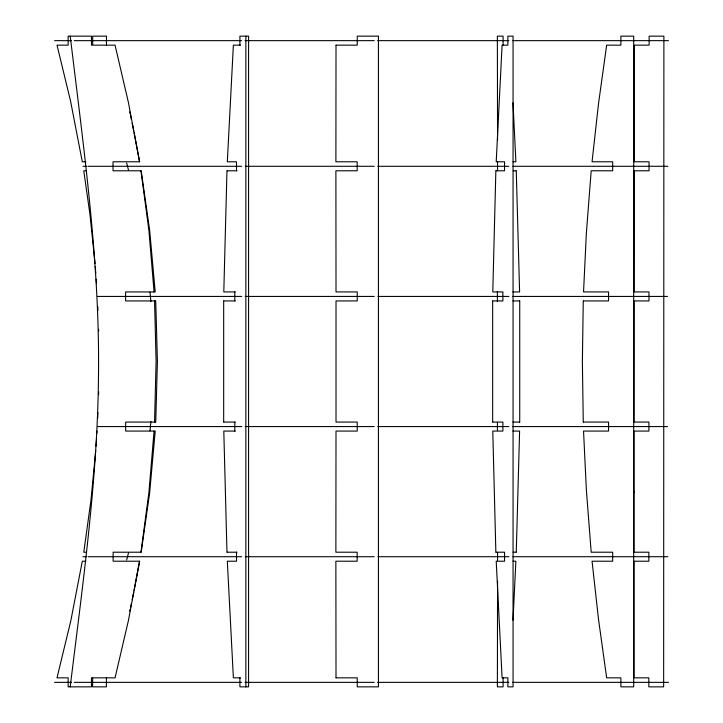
<?xml version="1.0" encoding="UTF-8"?>
<svg xmlns="http://www.w3.org/2000/svg" width="723" height="723" viewBox="0 0 723 723"><rect width="100%" height="100%" fill="white"/><g stroke="black" fill="none" stroke-linecap="round" stroke-linejoin="round"><path stroke-width="1.08" d="M497.397 301.672L497.397 291.505M497.532 170.709L497.541 161.681M497.551 140.235L497.37 36.15L503.1 36.15L503.1 45.16M336.014 45.16L335.897 161.789L357.171 161.789L357.171 170.791L335.897 170.791L336.014 291.929L357.234 291.929L357.234 300.931L336.023 300.931L336.014 422.069L357.225 422.069L357.225 431.071L336.005 431.071L335.879 552.209L357.162 552.209L357.162 561.211L335.87 561.211L336.014 677.84M92.652 678.066L92.598 686.85L106.426 686.85L106.426 677.84M223.678 300.931L223.678 422.069M492.661 300.931L492.661 422.069M519.729 422.069L519.729 300.931M98.59 394.631L98.662 391.794M583.262 300.931L582.376 361.5L583.262 422.069M495.861 170.791L492.779 291.929L502.892 291.929L502.892 300.931L492.715 300.931M226.968 170.791L223.796 291.929L235.309 291.929M516.258 552.209L519.602 431.071L512.959 431.071M97.957 412.607L97.695 418.283M154.55 422.069L156.096 361.5L154.55 300.931M155.734 422.069L157.406 361.5L155.734 300.931M513.005 620.144L515.888 561.211L513.05 561.211M96.891 433.24L97.018 431.071M154.062 431.071L148.938 492.264L140.967 552.209M96.548 438.635L96.042 446.199M95.725 450.519L90.962 500.253L83.778 552.209L86.462 552.209M70.212 686.85C82.892 582.874 97.732 478.771 98.509 373.827C99.53 280.307 88.676 187.239 77.352 94.568L70.212 36.15M139.53 561.211L128.459 620.343L115.056 677.84L91.469 677.84L91.469 686.85L68.143 686.85L68.143 677.84L57.018 677.84L70.899 620.406L82.295 561.211L85.829 561.211M134.153 590.194L139.629 561.211L113.131 561.211L113.131 552.209L141.184 552.209L149.652 492.752L155.21 431.071L125.657 431.071L125.657 422.069L155.481 422.069M133.764 592.11L132.182 599.747M130.556 607.356L131.369 603.56M129.724 611.152L130.14 609.254M128.595 552.535L126.642 559.982M54.614 40.651L71.532 40.651M74.225 40.651L241.672 40.651M244.989 40.651L374.252 40.651M377.56 40.651L508.902 40.651M512.851 40.651L668.495 40.651M240.497 45.16L233.375 45.16L227.32 161.789L236.511 161.789L236.502 170.791M336.041 45.16L357.243 45.16L357.243 36.15L378.436 36.15L378.436 686.85L357.243 686.85L357.243 677.84L336.041 677.84M85.82 161.789L82.295 161.789L70.592 101.202L57.018 45.16L68.143 45.16L68.143 36.15L91.469 36.15L91.469 45.16L115.056 45.16L128.459 102.657L139.53 161.789M513.05 161.789L515.888 161.789L513.005 102.856M83.1 166.29L86.389 166.29M87.899 166.29L241.672 166.29M245.214 166.29L374.252 166.29M377.795 166.29L508.865 166.29M512.941 166.29L667.862 166.29M86.462 170.791L83.778 170.791L90.004 214.785L95.02 263.552M227.139 170.791L237.045 170.791M496.032 170.791L504.546 170.791L504.546 161.789L496.213 161.789L502.096 45.16L507.862 45.16L507.862 36.15L513.059 36.15L513.059 686.85L507.862 686.85L507.862 677.84L502.096 677.84L496.213 561.211L504.546 561.211L504.546 552.209L496.032 552.209M513.176 170.791L516.068 170.791M512.959 291.929L519.602 291.929L516.258 170.791M97.442 296.43L241.672 296.43M245.178 296.43L374.252 296.43M377.921 296.43L508.865 296.43M512.77 296.43L667.528 296.43M155.481 300.931L125.594 300.931L125.594 291.929L155.21 291.929L149.652 230.248L141.184 170.791L113.032 170.791L113.032 161.789L139.629 161.789L134.153 132.806M223.732 300.931L235.3 300.931M512.987 300.931L519.665 300.931M583.398 300.931L608.567 300.931L608.567 291.929L583.542 291.929L586.38 232.923L591.197 170.791L612.679 170.791L612.679 161.789L592.056 161.789L598.481 103.931L606.651 45.16L620.885 45.16L620.885 36.15L633.71 36.15L633.691 686.85L620.876 686.85L620.876 677.84L606.651 677.84L598.481 619.069L592.056 561.211L612.679 561.211L612.679 552.209L591.197 552.209L586.38 490.077L583.542 431.071L608.576 431.071L608.576 422.069L583.398 422.069M223.732 422.069L235.309 422.069M492.715 422.069L502.892 422.069L502.892 431.071L492.779 431.071L495.861 552.209M512.987 422.069L519.665 422.069M97.56 426.57L241.672 426.57M245.178 426.57L374.252 426.57M377.749 426.57L508.865 426.57M512.734 426.57L667.528 426.57M235.318 431.071L223.796 431.071L226.968 552.209M227.139 552.209L237.063 552.209M513.176 552.209L516.068 552.209M82.946 556.71L86.371 556.71M88.07 556.71L241.672 556.71M245.214 556.71L374.252 556.71M377.912 556.71L508.865 556.71M512.941 556.71L667.844 556.71M240.497 677.84L233.375 677.84L227.32 561.211L236.52 561.211L236.502 552.209M54.568 682.349L71.532 682.349M74.225 682.349L241.672 682.349M244.989 682.349L374.252 682.349M377.578 682.349L508.902 682.349M512.815 682.349L668.495 682.349M126.642 163.018L128.595 170.465M129.724 111.848L130.14 113.746M130.556 115.644L131.369 119.44M132.182 123.253L133.764 130.89M140.967 170.791L148.938 230.736L154.062 291.929M95.255 266.48L95.788 273.321M96.204 279.195L96.502 283.66M97.786 306.606L97.948 310.393M98.617 329.308L98.662 331.206M92.725 44.302L92.671 36.15L106.471 36.15L106.471 45.16M497.569 581.202L497.379 686.85L503.1 686.85L503.1 677.84M497.406 422.711L497.415 430.366M497.551 552.788L497.56 560.433M245.865 36.15L245.865 686.85M239.909 45.16L239.909 36.15L248.585 36.15L248.585 686.85L239.909 686.85L239.909 677.84M234.803 291.929L234.803 300.931M234.803 422.069L234.803 431.071M150.854 421.401A754.622 754.622 0 0 1 150.023 430.836M150.023 292.164A754.622 754.622 0 0 1 150.854 301.599M634.008 491.92L634.008 552.209L648.856 552.209L648.856 561.211L634.008 561.211L634.017 677.84L648.829 677.84L648.829 686.85L663.651 686.85L663.886 36.15L649.137 36.15L649.137 45.16L634.387 45.16L634.288 161.789L649.055 161.789L649.055 170.791L634.279 170.791L634.134 291.929L648.983 291.929L648.983 300.931L634.125 300.931L634.035 422.069L648.92 422.069L648.92 431.071L634.026 431.071L634.008 491.92"/></g></svg>
